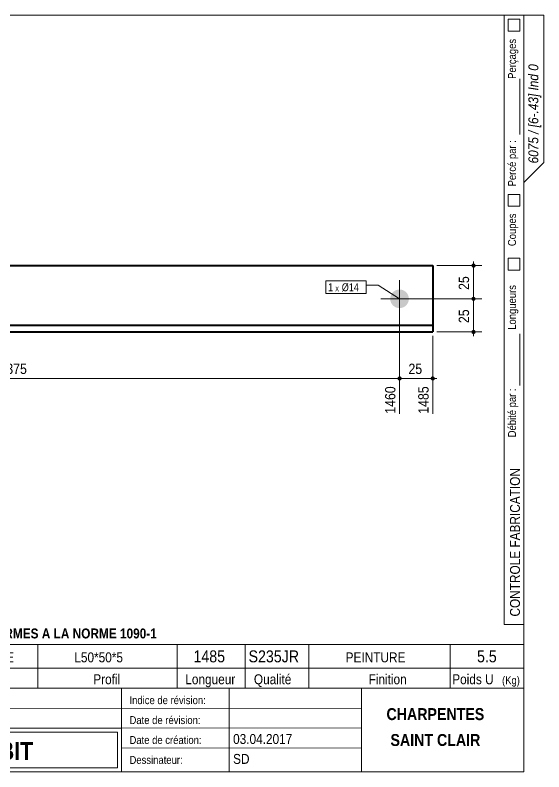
# Model space of a CAD drawing. Header units: millimetres. Extents: x 2 to 287, y 5 to 195.
# Drawn here: x 154.3 to 287, y 5 to 195 of the extents above; entities that cross this region are included whole.
import ezdxf

# ---------------------------------------------------------------- set-up
doc = ezdxf.new("R2010")
doc.units = ezdxf.units.MM
for name, color, linetype, lineweight in [('Autre type objet', 1, 'Continuous', 0), ('Boulon', 7, 'Continuous', 0), ('Cotation', 7, 'Continuous', 0), ('Désignation boulon', 3, 'Continuous', 0), ('Feuille dessin', 5, 'Continuous', 0), ('Piece', 2, 'Continuous', 0)]:
    doc.layers.add(name, color=color, linetype=linetype, lineweight=lineweight)
doc.styles.add('ARIAL', font='ARIAL.TTF')
doc.styles.add('ARIAL_BOLD', font='ARIALBD.TTF')
doc.styles.add('ARIAL_ITALIC', font='ARIALI.TTF')
doc.styles.add('COMIC_SANS_MS', font='COMIC.TTF')

# ---------------------------------------------------------------- blocks, each defined once
blk = doc.blocks.new('*A1')
at = {"layer": 'Boulon'}
blk.add_hatch(color=256, dxfattribs=at).paths.add_polyline_path([(250.84, 126.11), (250.89, 126.1), (250.95, 126.1), (251.01, 126.09), (251.06, 126.09), (251.12, 126.08), (251.18, 126.07), (251.23, 126.06), (251.29, 126.05), (251.35, 126.04), (251.4, 126.02), (251.46, 126.01), (251.51, 125.99), (251.56, 125.97), (251.62, 125.95), (251.67, 125.93), (251.72, 125.91), (251.78, 125.88), (251.83, 125.86), (251.88, 125.83), (251.93, 125.8), (251.98, 125.78), (252.03, 125.75), (252.08, 125.71), (252.12, 125.68), (252.17, 125.65), (252.21, 125.61), (252.26, 125.58), (252.3, 125.54), (252.35, 125.5), (252.39, 125.46), (252.43, 125.42), (252.47, 125.38), (252.51, 125.34), (252.55, 125.3), (252.58, 125.25), (252.62, 125.21), (252.65, 125.16), (252.69, 125.12), (252.72, 125.07), (252.75, 125.02), (252.78, 124.97), (252.81, 124.92), (252.84, 124.87), (252.86, 124.82), (252.89, 124.77), (252.91, 124.72), (252.94, 124.67), (252.96, 124.61), (252.98, 124.56), (253, 124.51), (253.01, 124.45), (253.03, 124.4), (253.04, 124.34), (253.06, 124.29), (253.07, 124.23), (253.08, 124.17), (253.09, 124.12), (253.1, 124.06), (253.1, 124), (253.11, 123.95), (253.11, 123.89), (253.11, 123.83), (253.11, 123.77), (253.11, 123.72), (253.11, 123.66), (253.11, 123.6), (253.1, 123.55), (253.1, 123.49), (253.09, 123.43), (253.08, 123.38), (253.07, 123.32), (253.06, 123.26), (253.04, 123.21), (253.03, 123.15), (253.01, 123.1), (253, 123.04), (252.98, 122.99), (252.96, 122.93), (252.94, 122.88), (252.91, 122.83), (252.89, 122.78), (252.87, 122.73), (252.84, 122.67), (252.81, 122.62), (252.78, 122.57), (252.75, 122.53), (252.72, 122.48), (252.69, 122.43), (252.66, 122.38), (252.62, 122.34), (252.59, 122.29), (252.55, 122.25), (252.51, 122.21), (252.47, 122.17), (252.43, 122.12), (252.39, 122.08), (252.35, 122.05), (252.31, 122.01), (252.26, 121.97), (252.22, 121.93), (252.17, 121.9), (252.13, 121.87), (252.08, 121.83), (252.03, 121.8), (251.98, 121.77), (251.93, 121.74), (251.88, 121.72), (251.83, 121.69), (251.78, 121.66), (251.73, 121.64), (251.68, 121.62), (251.62, 121.6), (251.57, 121.58), (251.51, 121.56), (251.46, 121.54), (251.41, 121.52), (251.35, 121.51), (251.29, 121.5), (251.24, 121.48), (251.18, 121.47), (251.13, 121.46), (251.07, 121.46), (251.01, 121.45), (250.95, 121.45), (250.9, 121.44), (250.84, 121.44), (250.78, 121.44), (250.73, 121.44), (250.67, 121.44), (250.61, 121.45), (250.55, 121.45), (250.5, 121.46), (250.44, 121.46), (250.38, 121.47), (250.33, 121.48), (250.27, 121.5), (250.22, 121.51), (250.16, 121.52), (250.11, 121.54), (250.05, 121.56), (250, 121.58), (249.94, 121.6), (249.89, 121.62), (249.84, 121.64), (249.78, 121.66), (249.73, 121.69), (249.68, 121.71), (249.63, 121.74), (249.58, 121.77), (249.53, 121.8), (249.49, 121.83), (249.44, 121.86), (249.39, 121.9), (249.35, 121.93), (249.3, 121.97), (249.26, 122), (249.22, 122.04), (249.17, 122.08), (249.13, 122.12), (249.09, 122.16), (249.05, 122.2), (249.02, 122.25), (248.98, 122.29), (248.94, 122.34), (248.91, 122.38), (248.87, 122.43), (248.84, 122.47), (248.81, 122.52), (248.78, 122.57), (248.75, 122.62), (248.72, 122.67), (248.7, 122.72), (248.67, 122.77), (248.65, 122.83), (248.63, 122.88), (248.6, 122.93), (248.58, 122.98), (248.57, 123.04), (248.55, 123.09), (248.53, 123.15), (248.52, 123.2), (248.5, 123.26), (248.49, 123.32), (248.48, 123.37), (248.47, 123.43), (248.47, 123.49), (248.46, 123.54), (248.45, 123.6), (248.45, 123.66), (248.45, 123.71), (248.45, 123.77), (248.45, 123.83), (248.45, 123.89), (248.45, 123.94), (248.46, 124), (248.46, 124.06), (248.47, 124.11), (248.48, 124.17), (248.49, 124.23), (248.5, 124.28), (248.52, 124.34), (248.53, 124.39), (248.55, 124.45), (248.56, 124.5), (248.58, 124.56), (248.6, 124.61), (248.62, 124.66), (248.65, 124.72), (248.67, 124.77), (248.7, 124.82), (248.72, 124.87), (248.75, 124.92), (248.78, 124.97), (248.81, 125.02), (248.84, 125.07), (248.87, 125.11), (248.91, 125.16), (248.94, 125.21), (248.98, 125.25), (249.01, 125.3), (249.05, 125.34), (249.09, 125.38), (249.13, 125.42), (249.17, 125.46), (249.21, 125.5), (249.26, 125.54), (249.3, 125.58), (249.34, 125.61), (249.39, 125.65), (249.44, 125.68), (249.48, 125.71), (249.53, 125.74), (249.58, 125.77), (249.63, 125.8), (249.68, 125.83), (249.73, 125.86), (249.78, 125.88), (249.83, 125.91), (249.89, 125.93), (249.94, 125.95), (249.99, 125.97), (250.05, 125.99), (250.1, 126), (250.16, 126.02), (250.21, 126.04), (250.27, 126.05), (250.32, 126.06), (250.38, 126.07), (250.44, 126.08), (250.49, 126.09), (250.55, 126.09), (250.61, 126.1), (250.66, 126.1), (250.72, 126.11), (250.78, 126.11)], flags=17)
at = {"layer": 'Boulon', "linetype": 'Continuous', "lineweight": 0}
for p, q in [((250.78, 119.11), (250.78, 128.44)), ((255.45, 123.78), (246.11, 123.77))]:
    blk.add_line(p, q, dxfattribs=at)
blk = doc.blocks.new('*A3')
at = {"layer": 'Piece', "color": 2, "linetype": 'Continuous', "lineweight": 40}
for p, q in [((29.345905, 132.113165), (29.345905, 115.446498)), ((29.345905, 132.113165), (154.179211, 132.113165)), ((154.279211, 132.113165), (259.113077, 132.113165)), ((259.113077, 132.113165), (259.113077, 115.446498)), ((154.179211, 117.113165), (29.345905, 117.113165)), ((259.113077, 117.113165), (154.279211, 117.113165)), ((29.345905, 115.446498), (154.179211, 115.446498)), ((154.279211, 115.446498), (259.113077, 115.446498))]:
    blk.add_line(p, q, dxfattribs=at)
blk = doc.blocks.new('*A4')
at = {"layer": 'Feuille dessin', "linetype": 'Continuous', "lineweight": 0}
for p, q in [((282, 195), (5, 195)), ((5, 195), (5, 5)), ((282, 5), (282, 195)), ((5, 5), (282, 5))]:
    blk.add_line(p, q, dxfattribs=at)
at = {"layer": 'Feuille dessin', "style": 'ARIAL', "width": 0.85}
blk.add_text('Tekla Structures', height=2, rotation=90, dxfattribs=at).set_placement((4.5, 5.5))
blk = doc.blocks.new('*A5')
at = {"layer": 'Autre type objet', "linetype": 'Continuous', "lineweight": 0}
for p, q in [((277, 42), (277, 195)), ((277, 195), (287, 195)), ((278, 194), (278, 191)), ((281, 194), (278, 194)), ((281, 191), (281, 194)), ((282, 42), (282, 195)), ((287, 195), (287, 158)), ((278, 191), (281, 191)), ((281, 165), (281, 179)), ((287, 158), (282, 153)), ((278, 150), (278, 147)), ((281, 150), (278, 150)), ((281, 147), (281, 150)), ((278, 147), (281, 147)), ((278, 134), (278, 131)), ((281, 134), (278, 134)), ((281, 131), (281, 134)), ((278, 131), (281, 131)), ((281, 102), (281, 115)), ((277, 42), (282, 42))]:
    blk.add_line(p, q, dxfattribs=at)
at = {"layer": 'Autre type objet', "width": 0.85}
for s, height, style, p in [('Perçages', 2, 'ARIAL', (280, 179)), ('6075 / [6-.43] Ind 0', 2.5, 'ARIAL_ITALIC', (285.619109, 157.760245)), ('Percé par :', 2, 'ARIAL', (280, 152)), ('Coupes', 2, 'ARIAL', (280, 137)), ('Longueurs', 2, 'ARIAL', (280, 116)), ('Débité par :', 2, 'ARIAL', (280, 89)), ('CONTROLE FABRICATION', 2.5, 'ARIAL', (281, 44))]:
    blk.add_text(s, height=height, rotation=90, dxfattribs=dict(at, style=style)).set_placement(p)
blk = doc.blocks.new('*A7')
at = {"layer": 'Autre type objet', "linetype": 'Continuous', "lineweight": 0}
for p, q in [((92, 37), (282, 37)), ((92, 37), (92, 31)), ((92.51953, 36.5), (113.5, 36.5)), ((92.51953, 31.394341), (92.51953, 36.5)), ((113.5, 36.5), (113.5, 31.394341)), ((114.5, 31), (114.5, 37)), ((134.5, 31), (134.5, 37)), ((160, 31), (160, 37)), ((195, 31), (195, 37)), ((212, 31), (212, 37)), ((228, 31), (228, 37)), ((263.5, 31), (263.5, 37)), ((282, 31), (282, 37)), ((92, 31), (282, 31)), ((92, 31), (92, 5)), ((113.5, 31.394341), (92.51953, 31.394341)), ((114.5, 16), (114.5, 31)), ((134.5, 26), (134.5, 31)), ((160, 26), (160, 31)), ((195, 26), (195, 31)), ((212, 26), (212, 31)), ((228, 26), (228, 31)), ((263.5, 26), (263.5, 31)), ((282, 5), (282, 31)), ((92, 26), (282, 26)), ((181, 26), (181, 5)), ((208, 26), (208, 5)), ((241.262466, 5), (241.262466, 26)), ((92, 21), (241.327069, 20.935451)), ((92, 16), (181, 16)), ((181, 16), (241.297815, 16.021151)), ((93, 15), (180, 15)), ((93, 6), (93, 15)), ((180, 15), (180, 6)), ((181, 11), (241.217807, 10.969512)), ((180, 6), (93, 6)), ((92, 5), (282, 5))]:
    blk.add_line(p, q, dxfattribs=at)
at = {"layer": 'Autre type objet', "width": 0.85}
for s, height, style, p in [('TOLERANCES ESSENTIELLES CONFORMES A LA NORME 1090-1', 2.5, 'ARIAL_BOLD', (96.5, 38.5)), ('6-43', 3, 'ARIAL_BOLD', (98.285724, 32.540141)), ('1', 3, 'ARIAL', (120.389893, 32.5)), ('STABILITE', 2.5, 'ARIAL', (139.159546, 32.5)), ('L50*50*5', 2.5, 'ARIAL', (169.146973, 32.5)), ('1485', 3, 'ARIAL', (199.053223, 32.5)), ('S235JR', 3, 'ARIAL', (212.880127, 32.5)), ('PEINTURE', 2.5, 'ARIAL', (237.24646, 32.5)), ('5.5', 3, 'ARIAL', (270.222412, 32.5)), ('Repère', 2.5, 'ARIAL', (96.112978, 27)), ('Qté', 2.5, 'ARIAL', (119, 27)), ('Nom', 2.5, 'ARIAL', (142.961426, 27)), ('Profil', 2.5, 'ARIAL', (173.903564, 27)), ('Longueur', 2.5, 'ARIAL', (197, 27)), ('Qualité', 2.5, 'ARIAL', (214.218018, 27)), ('Finition', 2.5, 'ARIAL', (243, 27)), ('Poids U', 2.5, 'ARIAL', (264, 27)), ('(Kg)', 2, 'ARIAL', (276.5, 27)), ('6075', 3.5, 'ARIAL', (115.5, 22)), ('N° Affaire:', 2, 'ARIAL', (93.640566, 22)), ('Indice de révision:', 2, 'ARIAL', (183, 22)), ('CHARPENTES', 3, 'ARIAL_BOLD', (247.5, 18)), ('Nom Affaire:', 2, 'ARIAL', (93.640566, 17.5)), ('GHD Bât N', 3.5, 'ARIAL', (115.5, 17)), ('Date de révision:', 2, 'ARIAL', (183, 17)), ('Date de création:', 2, 'ARIAL', (183, 12)), ('03.04.2017', 2.5, 'ARIAL', (209, 12)), ('SAINT CLAIR', 3, 'ARIAL_BOLD', (248.5, 11.5)), ('CROQUIS   DE  DEBIT', 4.5, 'ARIAL_BOLD', (103, 8)), ('SD', 2.5, 'ARIAL', (209, 7)), ('Dessinateur:', 2, 'ARIAL', (183, 7))]:
    blk.add_text(s, height=height, dxfattribs=dict(at, style=style)).set_placement(p)
blk = doc.blocks.new('*A11')
at = {"layer": 'Cotation'}
for points in [[(269.32, 123.25), (269.29, 123.26), (269.27, 123.26), (269.24, 123.26), (269.22, 123.27), (269.19, 123.28), (269.17, 123.28), (269.15, 123.29), (269.12, 123.3), (269.1, 123.31), (269.08, 123.33), (269.06, 123.34), (269.04, 123.36), (269.02, 123.37), (269, 123.39), (268.98, 123.41), (268.96, 123.42), (268.94, 123.44), (268.93, 123.46), (268.91, 123.48), (268.9, 123.51), (268.89, 123.53), (268.88, 123.55), (268.87, 123.57), (268.86, 123.6), (268.85, 123.62), (268.84, 123.65), (268.84, 123.67), (268.83, 123.7), (268.83, 123.72), (268.83, 123.75), (268.83, 123.77), (268.83, 123.8), (268.83, 123.82), (268.83, 123.85), (268.84, 123.87), (268.84, 123.9), (268.85, 123.92), (268.86, 123.95), (268.87, 123.97), (268.88, 124), (268.89, 124.02), (268.9, 124.04), (268.91, 124.06), (268.93, 124.08), (268.94, 124.1), (268.96, 124.12), (268.98, 124.14), (269, 124.16), (269.02, 124.17), (269.04, 124.19), (269.06, 124.21), (269.08, 124.22), (269.1, 124.23), (269.12, 124.24), (269.15, 124.25), (269.17, 124.26), (269.19, 124.27), (269.22, 124.28), (269.24, 124.28), (269.27, 124.29), (269.29, 124.29), (269.32, 124.29), (269.35, 124.29), (269.37, 124.29), (269.4, 124.29), (269.42, 124.29), (269.45, 124.28), (269.47, 124.28), (269.5, 124.27), (269.52, 124.26), (269.54, 124.25), (269.57, 124.24), (269.59, 124.23), (269.61, 124.22), (269.63, 124.21), (269.66, 124.19), (269.68, 124.17), (269.7, 124.16), (269.71, 124.14), (269.73, 124.12), (269.75, 124.1), (269.76, 124.08), (269.78, 124.06), (269.79, 124.04), (269.8, 124.02), (269.82, 124), (269.83, 123.97), (269.84, 123.95), (269.84, 123.92), (269.85, 123.9), (269.86, 123.87), (269.86, 123.85), (269.86, 123.82), (269.87, 123.8), (269.87, 123.77), (269.87, 123.75), (269.86, 123.72), (269.86, 123.7), (269.86, 123.67), (269.85, 123.65), (269.84, 123.62), (269.84, 123.6), (269.83, 123.57), (269.82, 123.55), (269.8, 123.53), (269.79, 123.51), (269.78, 123.48), (269.76, 123.46), (269.75, 123.44), (269.73, 123.42), (269.71, 123.41), (269.7, 123.39), (269.68, 123.37), (269.66, 123.36), (269.63, 123.34), (269.61, 123.33), (269.59, 123.31), (269.57, 123.3), (269.54, 123.29), (269.52, 123.28), (269.5, 123.28), (269.47, 123.27), (269.45, 123.26), (269.42, 123.26), (269.4, 123.26), (269.37, 123.25), (269.35, 123.25)], [(269.32, 114.93), (269.29, 114.93), (269.27, 114.93), (269.24, 114.94), (269.22, 114.94), (269.19, 114.95), (269.17, 114.96), (269.15, 114.97), (269.12, 114.98), (269.1, 114.99), (269.08, 115), (269.06, 115.01), (269.04, 115.03), (269.02, 115.04), (269, 115.06), (268.98, 115.08), (268.96, 115.1), (268.94, 115.12), (268.93, 115.14), (268.91, 115.16), (268.9, 115.18), (268.89, 115.2), (268.88, 115.22), (268.87, 115.25), (268.86, 115.27), (268.85, 115.3), (268.84, 115.32), (268.84, 115.35), (268.83, 115.37), (268.83, 115.4), (268.83, 115.42), (268.83, 115.45), (268.83, 115.47), (268.83, 115.5), (268.83, 115.52), (268.84, 115.55), (268.84, 115.57), (268.85, 115.6), (268.86, 115.62), (268.87, 115.65), (268.88, 115.67), (268.89, 115.69), (268.9, 115.71), (268.91, 115.74), (268.93, 115.76), (268.94, 115.78), (268.96, 115.8), (268.98, 115.81), (269, 115.83), (269.02, 115.85), (269.04, 115.86), (269.06, 115.88), (269.08, 115.89), (269.1, 115.91), (269.12, 115.92), (269.15, 115.93), (269.17, 115.94), (269.19, 115.94), (269.22, 115.95), (269.24, 115.96), (269.27, 115.96), (269.29, 115.96), (269.32, 115.97), (269.35, 115.97), (269.37, 115.97), (269.4, 115.96), (269.42, 115.96), (269.45, 115.96), (269.47, 115.95), (269.5, 115.94), (269.52, 115.94), (269.54, 115.93), (269.57, 115.92), (269.59, 115.91), (269.61, 115.89), (269.63, 115.88), (269.66, 115.86), (269.68, 115.85), (269.7, 115.83), (269.71, 115.81), (269.73, 115.8), (269.75, 115.78), (269.76, 115.76), (269.78, 115.74), (269.79, 115.71), (269.8, 115.69), (269.82, 115.67), (269.83, 115.65), (269.84, 115.62), (269.84, 115.6), (269.85, 115.57), (269.86, 115.55), (269.86, 115.52), (269.86, 115.5), (269.87, 115.47), (269.87, 115.45), (269.87, 115.42), (269.86, 115.4), (269.86, 115.37), (269.86, 115.35), (269.85, 115.32), (269.84, 115.3), (269.84, 115.27), (269.83, 115.25), (269.82, 115.22), (269.8, 115.2), (269.79, 115.18), (269.78, 115.16), (269.76, 115.14), (269.75, 115.12), (269.73, 115.1), (269.71, 115.08), (269.7, 115.06), (269.68, 115.04), (269.66, 115.03), (269.63, 115.01), (269.61, 115), (269.59, 114.99), (269.57, 114.98), (269.54, 114.97), (269.52, 114.96), (269.5, 114.95), (269.47, 114.94), (269.45, 114.94), (269.42, 114.93), (269.4, 114.93), (269.37, 114.93), (269.35, 114.93)]]:
    blk.add_hatch(color=256, dxfattribs=at).paths.add_polyline_path(points, flags=17)
at = {"layer": 'Cotation', "linetype": 'Continuous', "lineweight": 0}
for p, q in [((251.78, 123.77), (271.43, 123.77)), ((268.31, 123.77), (270.39, 123.77)), ((269.35, 124.81), (269.35, 122.73)), ((269.35, 123.77), (269.35, 124.81)), ((269.35, 115.45), (269.35, 123.77)), ((269.35, 116.49), (269.35, 114.41)), ((260.11, 115.45), (271.43, 115.45)), ((268.31, 115.45), (270.39, 115.45)), ((269.35, 115.45), (269.35, 114.41))]:
    blk.add_line(p, q, dxfattribs=at)
at = {"layer": 'Cotation'}
for p in [(269.35, 123.77), (269.35, 115.45)]:
    blk.add_point(p, dxfattribs=at)
at = {"layer": 'Cotation', "style": 'ARIAL', "width": 0.85}
blk.add_text('25', height=2.6, rotation=90.0002, dxfattribs=at).set_placement((268.23, 117.68))
blk = doc.blocks.new('*A12')
at = {"layer": 'Cotation'}
for points in [[(269.32, 131.59), (269.29, 131.6), (269.27, 131.6), (269.24, 131.6), (269.22, 131.61), (269.19, 131.62), (269.17, 131.62), (269.15, 131.63), (269.12, 131.64), (269.1, 131.65), (269.08, 131.67), (269.06, 131.68), (269.04, 131.7), (269.02, 131.71), (269, 131.73), (268.98, 131.75), (268.96, 131.76), (268.94, 131.78), (268.93, 131.8), (268.91, 131.82), (268.9, 131.85), (268.89, 131.87), (268.88, 131.89), (268.87, 131.91), (268.86, 131.94), (268.85, 131.96), (268.84, 131.99), (268.84, 132.01), (268.83, 132.04), (268.83, 132.06), (268.83, 132.09), (268.83, 132.11), (268.83, 132.14), (268.83, 132.16), (268.83, 132.19), (268.84, 132.21), (268.84, 132.24), (268.85, 132.26), (268.86, 132.29), (268.87, 132.31), (268.88, 132.34), (268.89, 132.36), (268.9, 132.38), (268.91, 132.4), (268.93, 132.42), (268.94, 132.44), (268.96, 132.46), (268.98, 132.48), (269, 132.5), (269.02, 132.52), (269.04, 132.53), (269.06, 132.55), (269.08, 132.56), (269.1, 132.57), (269.12, 132.58), (269.15, 132.59), (269.17, 132.6), (269.19, 132.61), (269.22, 132.62), (269.24, 132.62), (269.27, 132.63), (269.29, 132.63), (269.32, 132.63), (269.35, 132.63), (269.37, 132.63), (269.4, 132.63), (269.42, 132.63), (269.45, 132.62), (269.47, 132.62), (269.5, 132.61), (269.52, 132.6), (269.54, 132.59), (269.57, 132.58), (269.59, 132.57), (269.61, 132.56), (269.63, 132.55), (269.66, 132.53), (269.68, 132.52), (269.7, 132.5), (269.71, 132.48), (269.73, 132.46), (269.75, 132.44), (269.76, 132.42), (269.78, 132.4), (269.79, 132.38), (269.8, 132.36), (269.82, 132.34), (269.83, 132.31), (269.84, 132.29), (269.84, 132.26), (269.85, 132.24), (269.86, 132.21), (269.86, 132.19), (269.86, 132.16), (269.87, 132.14), (269.87, 132.11), (269.87, 132.09), (269.86, 132.06), (269.86, 132.04), (269.86, 132.01), (269.85, 131.99), (269.84, 131.96), (269.84, 131.94), (269.83, 131.91), (269.82, 131.89), (269.8, 131.87), (269.79, 131.85), (269.78, 131.82), (269.76, 131.8), (269.75, 131.78), (269.73, 131.76), (269.71, 131.75), (269.7, 131.73), (269.68, 131.71), (269.66, 131.7), (269.63, 131.68), (269.61, 131.67), (269.59, 131.65), (269.57, 131.64), (269.54, 131.63), (269.52, 131.62), (269.5, 131.62), (269.47, 131.61), (269.45, 131.6), (269.42, 131.6), (269.4, 131.6), (269.37, 131.59), (269.35, 131.59)], [(269.32, 123.25), (269.29, 123.26), (269.27, 123.26), (269.24, 123.26), (269.22, 123.27), (269.19, 123.28), (269.17, 123.28), (269.15, 123.29), (269.12, 123.3), (269.1, 123.31), (269.08, 123.33), (269.06, 123.34), (269.04, 123.36), (269.02, 123.37), (269, 123.39), (268.98, 123.41), (268.96, 123.42), (268.94, 123.44), (268.93, 123.46), (268.91, 123.48), (268.9, 123.51), (268.89, 123.53), (268.88, 123.55), (268.87, 123.57), (268.86, 123.6), (268.85, 123.62), (268.84, 123.65), (268.84, 123.67), (268.83, 123.7), (268.83, 123.72), (268.83, 123.75), (268.83, 123.77), (268.83, 123.8), (268.83, 123.82), (268.83, 123.85), (268.84, 123.87), (268.84, 123.9), (268.85, 123.92), (268.86, 123.95), (268.87, 123.97), (268.88, 124), (268.89, 124.02), (268.9, 124.04), (268.91, 124.06), (268.93, 124.08), (268.94, 124.1), (268.96, 124.12), (268.98, 124.14), (269, 124.16), (269.02, 124.17), (269.04, 124.19), (269.06, 124.21), (269.08, 124.22), (269.1, 124.23), (269.12, 124.24), (269.15, 124.25), (269.17, 124.26), (269.19, 124.27), (269.22, 124.28), (269.24, 124.28), (269.27, 124.29), (269.29, 124.29), (269.32, 124.29), (269.35, 124.29), (269.37, 124.29), (269.4, 124.29), (269.42, 124.29), (269.45, 124.28), (269.47, 124.28), (269.5, 124.27), (269.52, 124.26), (269.54, 124.25), (269.57, 124.24), (269.59, 124.23), (269.61, 124.22), (269.63, 124.21), (269.66, 124.19), (269.68, 124.17), (269.7, 124.16), (269.71, 124.14), (269.73, 124.12), (269.75, 124.1), (269.76, 124.08), (269.78, 124.06), (269.79, 124.04), (269.8, 124.02), (269.82, 124), (269.83, 123.97), (269.84, 123.95), (269.84, 123.92), (269.85, 123.9), (269.86, 123.87), (269.86, 123.85), (269.86, 123.82), (269.87, 123.8), (269.87, 123.77), (269.87, 123.75), (269.86, 123.72), (269.86, 123.7), (269.86, 123.67), (269.85, 123.65), (269.84, 123.62), (269.84, 123.6), (269.83, 123.57), (269.82, 123.55), (269.8, 123.53), (269.79, 123.51), (269.78, 123.48), (269.76, 123.46), (269.75, 123.44), (269.73, 123.42), (269.71, 123.41), (269.7, 123.39), (269.68, 123.37), (269.66, 123.36), (269.63, 123.34), (269.61, 123.33), (269.59, 123.31), (269.57, 123.3), (269.54, 123.29), (269.52, 123.28), (269.5, 123.28), (269.47, 123.27), (269.45, 123.26), (269.42, 123.26), (269.4, 123.26), (269.37, 123.25), (269.35, 123.25)]]:
    blk.add_hatch(color=256, dxfattribs=at).paths.add_polyline_path(points, flags=17)
at = {"layer": 'Cotation', "linetype": 'Continuous', "lineweight": 0}
for p, q in [((269.35, 133.15), (269.35, 131.07)), ((269.35, 132.11), (269.35, 133.15)), ((260.11, 132.11), (271.43, 132.11)), ((268.31, 132.11), (270.39, 132.11)), ((269.35, 123.77), (269.35, 132.11)), ((251.78, 123.77), (271.43, 123.77)), ((268.31, 123.77), (270.39, 123.77)), ((269.35, 124.81), (269.35, 122.73)), ((269.35, 123.77), (269.35, 122.73))]:
    blk.add_line(p, q, dxfattribs=at)
at = {"layer": 'Cotation'}
for p in [(269.35, 132.11), (269.35, 123.77)]:
    blk.add_point(p, dxfattribs=at)
at = {"layer": 'Cotation', "style": 'ARIAL', "width": 0.85}
blk.add_text('25', height=2.6, rotation=90.0002, dxfattribs=at).set_placement((268.23, 126.01))
blk = doc.blocks.new('*A15')
at = {"layer": 'Cotation'}
for points in [[(57.65, 103.26), (57.63, 103.26), (57.6, 103.27), (57.58, 103.27), (57.55, 103.28), (57.53, 103.28), (57.5, 103.29), (57.48, 103.3), (57.46, 103.31), (57.43, 103.32), (57.41, 103.33), (57.39, 103.35), (57.37, 103.36), (57.35, 103.38), (57.33, 103.39), (57.31, 103.41), (57.29, 103.43), (57.28, 103.45), (57.26, 103.47), (57.25, 103.49), (57.23, 103.51), (57.22, 103.53), (57.21, 103.56), (57.2, 103.58), (57.19, 103.6), (57.18, 103.63), (57.17, 103.65), (57.17, 103.68), (57.16, 103.7), (57.16, 103.73), (57.16, 103.75), (57.16, 103.78), (57.16, 103.81), (57.16, 103.83), (57.16, 103.86), (57.17, 103.88), (57.17, 103.91), (57.18, 103.93), (57.19, 103.96), (57.2, 103.98), (57.21, 104), (57.22, 104.02), (57.23, 104.05), (57.25, 104.07), (57.26, 104.09), (57.28, 104.11), (57.29, 104.13), (57.31, 104.15), (57.33, 104.17), (57.35, 104.18), (57.37, 104.2), (57.39, 104.21), (57.41, 104.23), (57.43, 104.24), (57.46, 104.25), (57.48, 104.26), (57.5, 104.27), (57.53, 104.28), (57.55, 104.28), (57.58, 104.29), (57.6, 104.29), (57.63, 104.3), (57.65, 104.3), (57.68, 104.3), (57.7, 104.3), (57.73, 104.3), (57.76, 104.29), (57.78, 104.29), (57.81, 104.28), (57.83, 104.28), (57.85, 104.27), (57.88, 104.26), (57.9, 104.25), (57.92, 104.24), (57.95, 104.23), (57.97, 104.21), (57.99, 104.2), (58.01, 104.18), (58.03, 104.17), (58.05, 104.15), (58.06, 104.13), (58.08, 104.11), (58.1, 104.09), (58.11, 104.07), (58.13, 104.05), (58.14, 104.02), (58.15, 104), (58.16, 103.98), (58.17, 103.96), (58.18, 103.93), (58.18, 103.91), (58.19, 103.88), (58.19, 103.86), (58.2, 103.83), (58.2, 103.81), (58.2, 103.78), (58.2, 103.75), (58.2, 103.73), (58.19, 103.7), (58.19, 103.68), (58.18, 103.65), (58.18, 103.63), (58.17, 103.6), (58.16, 103.58), (58.15, 103.56), (58.14, 103.53), (58.13, 103.51), (58.11, 103.49), (58.1, 103.47), (58.08, 103.45), (58.06, 103.43), (58.05, 103.41), (58.03, 103.39), (58.01, 103.38), (57.99, 103.36), (57.97, 103.35), (57.95, 103.33), (57.92, 103.32), (57.9, 103.31), (57.88, 103.3), (57.85, 103.29), (57.83, 103.28), (57.81, 103.28), (57.78, 103.27), (57.76, 103.27), (57.73, 103.26), (57.7, 103.26), (57.68, 103.26)], [(250.76, 103.26), (250.73, 103.26), (250.7, 103.27), (250.68, 103.27), (250.65, 103.28), (250.63, 103.28), (250.61, 103.29), (250.58, 103.3), (250.56, 103.31), (250.54, 103.32), (250.51, 103.33), (250.49, 103.35), (250.47, 103.36), (250.45, 103.38), (250.43, 103.39), (250.41, 103.41), (250.4, 103.43), (250.38, 103.45), (250.36, 103.47), (250.35, 103.49), (250.33, 103.51), (250.32, 103.53), (250.31, 103.56), (250.3, 103.58), (250.29, 103.6), (250.28, 103.63), (250.28, 103.65), (250.27, 103.68), (250.27, 103.7), (250.26, 103.73), (250.26, 103.75), (250.26, 103.78), (250.26, 103.81), (250.26, 103.83), (250.27, 103.86), (250.27, 103.88), (250.28, 103.91), (250.28, 103.93), (250.29, 103.96), (250.3, 103.98), (250.31, 104), (250.32, 104.02), (250.33, 104.05), (250.35, 104.07), (250.36, 104.09), (250.38, 104.11), (250.4, 104.13), (250.41, 104.15), (250.43, 104.17), (250.45, 104.18), (250.47, 104.2), (250.49, 104.21), (250.51, 104.23), (250.54, 104.24), (250.56, 104.25), (250.58, 104.26), (250.61, 104.27), (250.63, 104.28), (250.65, 104.28), (250.68, 104.29), (250.7, 104.29), (250.73, 104.3), (250.76, 104.3), (250.78, 104.3), (250.81, 104.3), (250.83, 104.3), (250.86, 104.29), (250.88, 104.29), (250.91, 104.28), (250.93, 104.28), (250.96, 104.27), (250.98, 104.26), (251, 104.25), (251.03, 104.24), (251.05, 104.23), (251.07, 104.21), (251.09, 104.2), (251.11, 104.18), (251.13, 104.17), (251.15, 104.15), (251.17, 104.13), (251.18, 104.11), (251.2, 104.09), (251.21, 104.07), (251.23, 104.05), (251.24, 104.02), (251.25, 104), (251.26, 103.98), (251.27, 103.96), (251.28, 103.93), (251.29, 103.91), (251.29, 103.88), (251.3, 103.86), (251.3, 103.83), (251.3, 103.81), (251.3, 103.78), (251.3, 103.75), (251.3, 103.73), (251.3, 103.7), (251.29, 103.68), (251.29, 103.65), (251.28, 103.63), (251.27, 103.6), (251.26, 103.58), (251.25, 103.56), (251.24, 103.53), (251.23, 103.51), (251.21, 103.49), (251.2, 103.47), (251.18, 103.45), (251.17, 103.43), (251.15, 103.41), (251.13, 103.39), (251.11, 103.38), (251.09, 103.36), (251.07, 103.35), (251.05, 103.33), (251.03, 103.32), (251, 103.31), (250.98, 103.3), (250.96, 103.29), (250.93, 103.28), (250.91, 103.28), (250.88, 103.27), (250.86, 103.27), (250.83, 103.26), (250.81, 103.26), (250.78, 103.26)]]:
    blk.add_hatch(color=256, dxfattribs=at).paths.add_polyline_path(points, flags=17)
at = {"layer": 'Cotation', "linetype": 'Continuous', "lineweight": 0}
for p, q in [((57.68, 122.78), (57.68, 98.78)), ((250.78, 122.77), (250.78, 94.93)), ((57.68, 104.82), (57.68, 102.74)), ((250.78, 104.82), (250.78, 102.74)), ((58.72, 103.78), (56.64, 103.78)), ((57.68, 103.78), (56.64, 103.78)), ((57.68, 103.78), (250.78, 103.78)), ((251.82, 103.78), (249.74, 103.78)), ((250.78, 103.78), (251.82, 103.78))]:
    blk.add_line(p, q, dxfattribs=at)
at = {"layer": 'Cotation'}
for p in [(57.68, 103.78), (250.78, 103.78)]:
    blk.add_point(p, dxfattribs=at)
at = {"layer": 'Cotation', "style": 'ARIAL', "width": 0.85}
blk.add_text('1375', height=2.6, dxfattribs=at).set_placement((150.37, 104.9))
blk.add_text('1460', height=2.6, rotation=90.0002, dxfattribs=at).set_placement((249.74, 94.93))
blk = doc.blocks.new('*A16')
at = {"layer": 'Cotation'}
for points in [[(250.76, 103.26), (250.73, 103.26), (250.7, 103.27), (250.68, 103.27), (250.65, 103.28), (250.63, 103.28), (250.61, 103.29), (250.58, 103.3), (250.56, 103.31), (250.54, 103.32), (250.51, 103.33), (250.49, 103.35), (250.47, 103.36), (250.45, 103.38), (250.43, 103.39), (250.41, 103.41), (250.4, 103.43), (250.38, 103.45), (250.36, 103.47), (250.35, 103.49), (250.33, 103.51), (250.32, 103.53), (250.31, 103.56), (250.3, 103.58), (250.29, 103.6), (250.28, 103.63), (250.28, 103.65), (250.27, 103.68), (250.27, 103.7), (250.26, 103.73), (250.26, 103.75), (250.26, 103.78), (250.26, 103.81), (250.26, 103.83), (250.27, 103.86), (250.27, 103.88), (250.28, 103.91), (250.28, 103.93), (250.29, 103.96), (250.3, 103.98), (250.31, 104), (250.32, 104.02), (250.33, 104.05), (250.35, 104.07), (250.36, 104.09), (250.38, 104.11), (250.4, 104.13), (250.41, 104.15), (250.43, 104.17), (250.45, 104.18), (250.47, 104.2), (250.49, 104.21), (250.51, 104.23), (250.54, 104.24), (250.56, 104.25), (250.58, 104.26), (250.61, 104.27), (250.63, 104.28), (250.65, 104.28), (250.68, 104.29), (250.7, 104.29), (250.73, 104.3), (250.76, 104.3), (250.78, 104.3), (250.81, 104.3), (250.83, 104.3), (250.86, 104.29), (250.88, 104.29), (250.91, 104.28), (250.93, 104.28), (250.96, 104.27), (250.98, 104.26), (251, 104.25), (251.03, 104.24), (251.05, 104.23), (251.07, 104.21), (251.09, 104.2), (251.11, 104.18), (251.13, 104.17), (251.15, 104.15), (251.17, 104.13), (251.18, 104.11), (251.2, 104.09), (251.21, 104.07), (251.23, 104.05), (251.24, 104.02), (251.25, 104), (251.26, 103.98), (251.27, 103.96), (251.28, 103.93), (251.29, 103.91), (251.29, 103.88), (251.3, 103.86), (251.3, 103.83), (251.3, 103.81), (251.3, 103.78), (251.3, 103.75), (251.3, 103.73), (251.3, 103.7), (251.29, 103.68), (251.29, 103.65), (251.28, 103.63), (251.27, 103.6), (251.26, 103.58), (251.25, 103.56), (251.24, 103.53), (251.23, 103.51), (251.21, 103.49), (251.2, 103.47), (251.18, 103.45), (251.17, 103.43), (251.15, 103.41), (251.13, 103.39), (251.11, 103.38), (251.09, 103.36), (251.07, 103.35), (251.05, 103.33), (251.03, 103.32), (251, 103.31), (250.98, 103.3), (250.96, 103.29), (250.93, 103.28), (250.91, 103.28), (250.88, 103.27), (250.86, 103.27), (250.83, 103.26), (250.81, 103.26), (250.78, 103.26)], [(259.09, 103.26), (259.06, 103.26), (259.04, 103.27), (259.01, 103.27), (258.99, 103.28), (258.96, 103.28), (258.94, 103.29), (258.91, 103.3), (258.89, 103.31), (258.87, 103.32), (258.85, 103.33), (258.82, 103.35), (258.8, 103.36), (258.78, 103.38), (258.76, 103.39), (258.75, 103.41), (258.73, 103.43), (258.71, 103.45), (258.7, 103.47), (258.68, 103.49), (258.67, 103.51), (258.65, 103.53), (258.64, 103.56), (258.63, 103.58), (258.62, 103.6), (258.62, 103.63), (258.61, 103.65), (258.6, 103.68), (258.6, 103.7), (258.6, 103.73), (258.59, 103.75), (258.59, 103.78), (258.59, 103.81), (258.6, 103.83), (258.6, 103.86), (258.6, 103.88), (258.61, 103.91), (258.62, 103.93), (258.62, 103.96), (258.63, 103.98), (258.64, 104), (258.65, 104.02), (258.67, 104.05), (258.68, 104.07), (258.7, 104.09), (258.71, 104.11), (258.73, 104.13), (258.75, 104.15), (258.76, 104.17), (258.78, 104.18), (258.8, 104.2), (258.82, 104.21), (258.85, 104.23), (258.87, 104.24), (258.89, 104.25), (258.91, 104.26), (258.94, 104.27), (258.96, 104.28), (258.99, 104.28), (259.01, 104.29), (259.04, 104.29), (259.06, 104.3), (259.09, 104.3), (259.11, 104.3), (259.14, 104.3), (259.16, 104.3), (259.19, 104.29), (259.21, 104.29), (259.24, 104.28), (259.26, 104.28), (259.29, 104.27), (259.31, 104.26), (259.34, 104.25), (259.36, 104.24), (259.38, 104.23), (259.4, 104.21), (259.42, 104.2), (259.44, 104.18), (259.46, 104.17), (259.48, 104.15), (259.5, 104.13), (259.52, 104.11), (259.53, 104.09), (259.55, 104.07), (259.56, 104.05), (259.57, 104.02), (259.58, 104), (259.59, 103.98), (259.6, 103.96), (259.61, 103.93), (259.62, 103.91), (259.62, 103.88), (259.63, 103.86), (259.63, 103.83), (259.63, 103.81), (259.63, 103.78), (259.63, 103.75), (259.63, 103.73), (259.63, 103.7), (259.62, 103.68), (259.62, 103.65), (259.61, 103.63), (259.6, 103.6), (259.59, 103.58), (259.58, 103.56), (259.57, 103.53), (259.56, 103.51), (259.55, 103.49), (259.53, 103.47), (259.52, 103.45), (259.5, 103.43), (259.48, 103.41), (259.46, 103.39), (259.44, 103.38), (259.42, 103.36), (259.4, 103.35), (259.38, 103.33), (259.36, 103.32), (259.34, 103.31), (259.31, 103.3), (259.29, 103.29), (259.26, 103.28), (259.24, 103.28), (259.21, 103.27), (259.19, 103.27), (259.16, 103.26), (259.14, 103.26), (259.11, 103.26)]]:
    blk.add_hatch(color=256, dxfattribs=at).paths.add_polyline_path(points, flags=17)
at = {"layer": 'Cotation', "linetype": 'Continuous', "lineweight": 0}
for p, q in [((250.78, 122.77), (250.78, 94.93)), ((259.11, 114.45), (259.11, 94.93)), ((250.78, 104.82), (250.78, 102.74)), ((259.11, 104.82), (259.11, 102.74)), ((251.82, 103.78), (249.74, 103.78)), ((250.78, 103.78), (249.74, 103.78)), ((250.78, 103.78), (259.11, 103.78)), ((260.15, 103.78), (258.07, 103.78)), ((259.11, 103.78), (260.15, 103.78))]:
    blk.add_line(p, q, dxfattribs=at)
at = {"layer": 'Cotation'}
for p in [(250.78, 103.78), (259.11, 103.78)]:
    blk.add_point(p, dxfattribs=at)
at = {"layer": 'Cotation', "style": 'ARIAL', "width": 0.85}
blk.add_text('25', height=2.6, dxfattribs=at).set_placement((253.02, 104.9))
blk.add_text('1485', height=2.6, rotation=90.0002, dxfattribs=at).set_placement((258.07, 94.93))
blk = doc.blocks.new('*A17')
at = {"layer": 'Désignation boulon', "linetype": 'Continuous', "lineweight": 0}
for p, q in [((232.246214, 128.279533), (242.434104, 128.279533)), ((232.246214, 125.079533), (232.246214, 128.279533)), ((242.434104, 125.079533), (242.434104, 128.279533)), ((245.434104, 127.212867), (242.434104, 127.212867)), ((250.780774, 123.772706), (245.434104, 127.212867)), ((232.246214, 125.079533), (242.434104, 125.079533))]:
    blk.add_line(p, q, dxfattribs=at)
at = {"layer": 'Désignation boulon', "style": 'COMIC_SANS_MS', "width": 0.85}
for s, height, p in [('1', 2, (232.846214, 125.679533)), ('Ø14', 2, (236.277073, 125.679533)), ('x', 1.5, (234.646409, 125.679533))]:
    blk.add_text(s, height=height, dxfattribs=at).set_placement(p)

msp = doc.modelspace()

# ---------------------------------------------------------------- block references
at = {"lineweight": 0}
for name in ['*A4', '*A5', '*A12', '*A3', '*A17', '*A1', '*A11', '*A15', '*A16', '*A7']:
    msp.add_blockref(name, (0, 0), dxfattribs=at)

doc.saveas('drawing.dxf')
